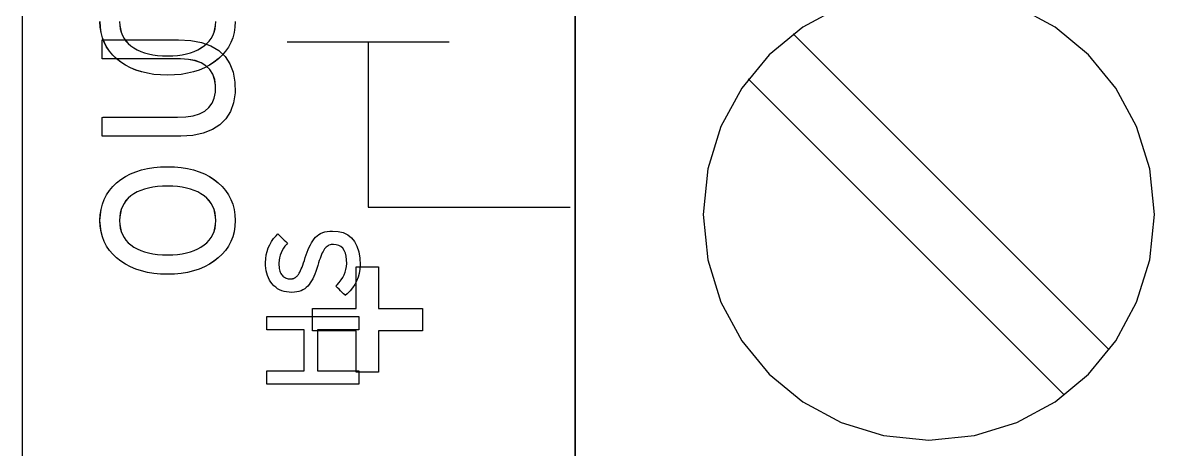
# Model space of a CAD drawing. Extents: x 1 to 47.7, y 0.2 to 35.
# Drawn here: x 36.298 to 37.137, y 2.96 to 3.276 of the extents above; entities that cross this region are included whole.
import ezdxf

# ---------------------------------------------------------------- set-up
doc = ezdxf.new("R2010")
doc.units = 0
doc.header["$MEASUREMENT"] = 0
for name, color, linetype in [('7_1__EMPTY_IO_BOARD_POSITI', 7, 'CONTINUOUS'), ('7_2___8__INDEPENDENT_INPUT', 7, 'CONTINUOUS'), ('7_3___8__OPTOISO_INDEPENDE', 7, 'CONTINUOUS'), ('7_4___24__OPTOISO_INDEPEND', 7, 'CONTINUOUS'), ('7_5___8__INDEPENDENT_INPUT', 7, 'CONTINUOUS'), ('7_6____8__INDEPENDENT_INPU', 7, 'CONTINUOUS'), ('7_7____8__OPTOISO_INDEPEND', 7, 'CONTINUOUS'), ('7_8____8__OPTOISO_INDEPEND', 7, 'CONTINUOUS'), ('8_0_____DWG', 7, 'CONTINUOUS')]:
    doc.layers.add(name, color=color, linetype=linetype)

msp = doc.modelspace()

# ---------------------------------------------------------------- linework, layer by layer
at = {"layer": '7_1__EMPTY_IO_BOARD_POSITI'}
msp.add_lwpolyline([(36.70801, 2.95001), (36.70801, 2.99694), (36.70801, 3.04792), (36.70801, 3.1028), (36.70801, 3.16142), (36.70801, 3.22364), (36.70801, 3.28929), (36.70801, 3.35823), (36.70801, 3.4303), (36.70801, 3.50535), (36.70801, 3.58322), (36.70801, 3.66377), (36.70801, 3.74683), (36.70801, 3.83226), (36.70801, 3.9199)], dxfattribs=at)
at = {"layer": '7_2___8__INDEPENDENT_INPUT'}
for points in [[(36.70795, 3.96688), (36.70795, 3.84107), (36.70795, 3.7197), (36.70795, 3.60324), (36.70795, 3.49213), (36.70795, 3.3868), (36.70795, 3.2877), (36.70795, 3.19529), (36.70795, 3.11), (36.70795, 3.07017), (36.70795, 3.03228), (36.70795, 2.9964), (36.70795, 2.96258), (36.70795, 2.93088)], [(36.9052, 3.28804), (36.87676, 3.27262), (36.85197, 3.25219), (36.83151, 3.22743), (36.81605, 3.19902), (36.80628, 3.16763), (36.80287, 3.13393), (36.80628, 3.10018), (36.81605, 3.06874), (36.83151, 3.0403), (36.85197, 3.01553), (36.87676, 2.99509), (36.9052, 2.97966), (36.93662, 2.9699), (36.97032, 2.9665), (37.004, 2.9699), (37.03537, 2.97966), (37.06375, 2.99509), (37.08848, 3.01553), (37.10887, 3.0403), (37.12427, 3.06874), (37.134, 3.10018), (37.1374, 3.13393), (37.134, 3.16763), (37.12427, 3.19902), (37.10887, 3.22743), (37.08848, 3.25219), (37.06375, 3.27262), (37.03537, 3.28804)], [(37.10398, 3.03351), (36.86971, 3.26777)], [(36.4946, 3.2618), (36.61459, 3.2618)], [(36.55459, 3.2618), (36.55459, 3.13931), (36.70423, 3.13931)], [(37.07056, 3.00009), (36.83629, 3.23435)]]:
    msp.add_lwpolyline(points, dxfattribs=at)
for points in [[(36.41404, 3.26329), (36.42315, 3.26274), (36.43116, 3.26122), (36.43806, 3.25874), (36.44384, 3.25531), (36.44851, 3.25091), (36.45207, 3.24555), (36.45451, 3.23924), (36.45584, 3.23196), (36.45596, 3.22393), (36.45482, 3.21659), (36.45256, 3.2102), (36.44919, 3.20475), (36.44471, 3.20026), (36.43911, 3.19672), (36.4324, 3.19412), (36.42458, 3.19248), (36.41564, 3.19178), (36.41235, 3.19176), (36.40735, 3.19176), (36.39969, 3.19176), (36.39044, 3.19176), (36.38065, 3.19176), (36.3714, 3.19176), (36.36374, 3.19176), (36.35874, 3.19176), (36.35737, 3.19178), (36.35737, 3.19251), (36.35737, 3.19405), (36.35737, 3.19616), (36.35737, 3.19856), (36.35737, 3.20098), (36.35737, 3.20317), (36.35737, 3.20485), (36.35737, 3.20576), (36.35815, 3.20585), (36.36246, 3.20585), (36.36963, 3.20585), (36.37859, 3.20585), (36.38829, 3.20585), (36.39768, 3.20585), (36.40569, 3.20585), (36.41128, 3.20585), (36.41337, 3.20585), (36.41951, 3.20614), (36.4249, 3.20702), (36.42954, 3.20847), (36.43342, 3.21051), (36.43655, 3.21313), (36.43893, 3.21633), (36.44056, 3.22012), (36.44143, 3.22449), (36.44152, 3.22938), (36.44082, 3.23395), (36.43939, 3.23792), (36.43724, 3.24129), (36.43436, 3.24407), (36.43075, 3.24625), (36.42641, 3.24783), (36.42135, 3.24881), (36.41557, 3.24919), (36.41293, 3.2492), (36.40788, 3.2492), (36.40014, 3.2492), (36.39079, 3.2492), (36.3809, 3.2492), (36.37155, 3.2492), (36.36381, 3.2492), (36.35875, 3.2492), (36.35737, 3.24922), (36.35737, 3.24995), (36.35737, 3.25149), (36.35737, 3.2536), (36.35737, 3.256), (36.35737, 3.25843), (36.35737, 3.26061), (36.35737, 3.26229), (36.35737, 3.2632), (36.35816, 3.26329), (36.36252, 3.26329), (36.36977, 3.26329), (36.37884, 3.26329), (36.38866, 3.26329), (36.39816, 3.26329), (36.40627, 3.26329), (36.41191, 3.26329)], [(36.40592, 3.16923), (36.4111, 3.16906), (36.41602, 3.1686), (36.4207, 3.16785), (36.42512, 3.16681), (36.4293, 3.16548), (36.43322, 3.16387), (36.43689, 3.16197), (36.44032, 3.15978), (36.44352, 3.1573), (36.4464, 3.15456), (36.4489, 3.15161), (36.45104, 3.14843), (36.4528, 3.14504), (36.45419, 3.14143), (36.4552, 3.13761), (36.45584, 3.13356), (36.45611, 3.1293), (36.45584, 3.12506), (36.4552, 3.12105), (36.45419, 3.11726), (36.4528, 3.1137), (36.45104, 3.11035), (36.4489, 3.10723), (36.4464, 3.10433), (36.44352, 3.10165), (36.44032, 3.09916), (36.43689, 3.09692), (36.43322, 3.09498), (36.4293, 3.09332), (36.42512, 3.09197), (36.4207, 3.09091), (36.41602, 3.09014), (36.4111, 3.08967), (36.40592, 3.08949), (36.40075, 3.08967), (36.39581, 3.09014), (36.39113, 3.09091), (36.38668, 3.09197), (36.38248, 3.09332), (36.37853, 3.09498), (36.37482, 3.09692), (36.37135, 3.09916), (36.36815, 3.10165), (36.36531, 3.10433), (36.36285, 3.10723), (36.36075, 3.11035), (36.35902, 3.1137), (36.35766, 3.11726), (36.35667, 3.12105), (36.35606, 3.12506), (36.35581, 3.1293), (36.35606, 3.13356), (36.35667, 3.13761), (36.35766, 3.14143), (36.35902, 3.14504), (36.36075, 3.14843), (36.36285, 3.15161), (36.36531, 3.15456), (36.36815, 3.1573), (36.37135, 3.15978), (36.37482, 3.16197), (36.37853, 3.16387), (36.38248, 3.16548), (36.38668, 3.16681), (36.39113, 3.16785), (36.39581, 3.1686), (36.40075, 3.16906)], [(36.40592, 3.15487), (36.40211, 3.15478), (36.39849, 3.15451), (36.39506, 3.15407), (36.39184, 3.15344), (36.38881, 3.15264), (36.38598, 3.15166), (36.38334, 3.1505), (36.38091, 3.14916), (36.3787, 3.14764), (36.37676, 3.14594), (36.37508, 3.14407), (36.37365, 3.14203), (36.37247, 3.13982), (36.37155, 3.13744), (36.37089, 3.1349), (36.37048, 3.13218), (36.37032, 3.1293), (36.37048, 3.12647), (36.37089, 3.1238), (36.37155, 3.1213), (36.37247, 3.11896), (36.37365, 3.11678), (36.37508, 3.11477), (36.37676, 3.11291), (36.3787, 3.11122), (36.38091, 3.10968), (36.38334, 3.10832), (36.38598, 3.10713), (36.38881, 3.10613), (36.39184, 3.10531), (36.39506, 3.10468), (36.39849, 3.10422), (36.40211, 3.10395), (36.40592, 3.10385), (36.4097, 3.10395), (36.41327, 3.10422), (36.41666, 3.10468), (36.41985, 3.10531), (36.42285, 3.10613), (36.42566, 3.10713), (36.42827, 3.10832), (36.43068, 3.10968), (36.43293, 3.11122), (36.43497, 3.11291), (36.43673, 3.11477), (36.43821, 3.11678), (36.43943, 3.11896), (36.44038, 3.1213), (36.44106, 3.1238), (36.44146, 3.12647), (36.4416, 3.1293), (36.44146, 3.13218), (36.44106, 3.1349), (36.44038, 3.13744), (36.43943, 3.13982), (36.43821, 3.14203), (36.43673, 3.14407), (36.43497, 3.14594), (36.43293, 3.14764), (36.43068, 3.14916), (36.42827, 3.1505), (36.42566, 3.15166), (36.42285, 3.15264), (36.41985, 3.15344), (36.41666, 3.15407), (36.41327, 3.15451), (36.4097, 3.15478)]]:
    msp.add_lwpolyline(points, close=True, dxfattribs=at)
at = {"layer": '7_3___8__OPTOISO_INDEPENDE'}
for points in [[(36.70795, 3.96688), (36.70795, 3.84107), (36.70795, 3.7197), (36.70795, 3.60324), (36.70795, 3.49213), (36.70795, 3.3868), (36.70795, 3.2877), (36.70795, 3.19529), (36.70795, 3.11), (36.70795, 3.07017), (36.70795, 3.03228), (36.70795, 2.9964), (36.70795, 2.96258), (36.70795, 2.93088)], [(36.9052, 3.28804), (36.87676, 3.27262), (36.85197, 3.25219), (36.83151, 3.22743), (36.81605, 3.19902), (36.80628, 3.16763), (36.80287, 3.13393), (36.80628, 3.10018), (36.81605, 3.06874), (36.83151, 3.0403), (36.85197, 3.01553), (36.87676, 2.99509), (36.9052, 2.97966), (36.93662, 2.9699), (36.97032, 2.9665), (37.004, 2.9699), (37.03537, 2.97966), (37.06375, 2.99509), (37.08848, 3.01553), (37.10887, 3.0403), (37.12427, 3.06874), (37.134, 3.10018), (37.1374, 3.13393), (37.134, 3.16763), (37.12427, 3.19902), (37.10887, 3.22743), (37.08848, 3.25219), (37.06375, 3.27262), (37.03537, 3.28804)], [(37.10398, 3.03351), (36.86971, 3.26777)], [(36.4946, 3.2618), (36.61459, 3.2618)], [(36.55459, 3.2618), (36.55459, 3.13931), (36.70423, 3.13931)], [(37.07056, 3.00009), (36.83629, 3.23435)]]:
    msp.add_lwpolyline(points, dxfattribs=at)
for points in [[(36.41404, 3.26329), (36.42315, 3.26274), (36.43116, 3.26122), (36.43806, 3.25874), (36.44384, 3.25531), (36.44851, 3.25091), (36.45207, 3.24555), (36.45451, 3.23924), (36.45584, 3.23196), (36.45596, 3.22393), (36.45482, 3.21659), (36.45256, 3.2102), (36.44919, 3.20475), (36.44471, 3.20026), (36.43911, 3.19672), (36.4324, 3.19412), (36.42458, 3.19248), (36.41564, 3.19178), (36.41235, 3.19176), (36.40735, 3.19176), (36.39969, 3.19176), (36.39044, 3.19176), (36.38065, 3.19176), (36.3714, 3.19176), (36.36374, 3.19176), (36.35874, 3.19176), (36.35737, 3.19178), (36.35737, 3.19251), (36.35737, 3.19405), (36.35737, 3.19616), (36.35737, 3.19856), (36.35737, 3.20098), (36.35737, 3.20317), (36.35737, 3.20485), (36.35737, 3.20576), (36.35815, 3.20585), (36.36246, 3.20585), (36.36963, 3.20585), (36.37859, 3.20585), (36.38829, 3.20585), (36.39768, 3.20585), (36.40569, 3.20585), (36.41128, 3.20585), (36.41337, 3.20585), (36.41951, 3.20614), (36.4249, 3.20702), (36.42954, 3.20847), (36.43342, 3.21051), (36.43655, 3.21313), (36.43893, 3.21633), (36.44056, 3.22012), (36.44143, 3.22449), (36.44152, 3.22938), (36.44082, 3.23395), (36.43939, 3.23792), (36.43724, 3.24129), (36.43436, 3.24407), (36.43075, 3.24625), (36.42641, 3.24783), (36.42135, 3.24881), (36.41557, 3.24919), (36.41293, 3.2492), (36.40788, 3.2492), (36.40014, 3.2492), (36.39079, 3.2492), (36.3809, 3.2492), (36.37155, 3.2492), (36.36381, 3.2492), (36.35875, 3.2492), (36.35737, 3.24922), (36.35737, 3.24995), (36.35737, 3.25149), (36.35737, 3.2536), (36.35737, 3.256), (36.35737, 3.25843), (36.35737, 3.26061), (36.35737, 3.26229), (36.35737, 3.2632), (36.35816, 3.26329), (36.36252, 3.26329), (36.36977, 3.26329), (36.37884, 3.26329), (36.38866, 3.26329), (36.39816, 3.26329), (36.40627, 3.26329), (36.41191, 3.26329)], [(36.40592, 3.16923), (36.4111, 3.16906), (36.41602, 3.1686), (36.4207, 3.16785), (36.42512, 3.16681), (36.4293, 3.16548), (36.43322, 3.16387), (36.43689, 3.16197), (36.44032, 3.15978), (36.44352, 3.1573), (36.4464, 3.15456), (36.4489, 3.15161), (36.45104, 3.14843), (36.4528, 3.14504), (36.45419, 3.14143), (36.4552, 3.13761), (36.45584, 3.13356), (36.45611, 3.1293), (36.45584, 3.12506), (36.4552, 3.12105), (36.45419, 3.11726), (36.4528, 3.1137), (36.45104, 3.11035), (36.4489, 3.10723), (36.4464, 3.10433), (36.44352, 3.10165), (36.44032, 3.09916), (36.43689, 3.09692), (36.43322, 3.09498), (36.4293, 3.09332), (36.42512, 3.09197), (36.4207, 3.09091), (36.41602, 3.09014), (36.4111, 3.08967), (36.40592, 3.08949), (36.40075, 3.08967), (36.39581, 3.09014), (36.39113, 3.09091), (36.38668, 3.09197), (36.38248, 3.09332), (36.37853, 3.09498), (36.37482, 3.09692), (36.37135, 3.09916), (36.36815, 3.10165), (36.36531, 3.10433), (36.36285, 3.10723), (36.36075, 3.11035), (36.35902, 3.1137), (36.35766, 3.11726), (36.35667, 3.12105), (36.35606, 3.12506), (36.35581, 3.1293), (36.35606, 3.13356), (36.35667, 3.13761), (36.35766, 3.14143), (36.35902, 3.14504), (36.36075, 3.14843), (36.36285, 3.15161), (36.36531, 3.15456), (36.36815, 3.1573), (36.37135, 3.15978), (36.37482, 3.16197), (36.37853, 3.16387), (36.38248, 3.16548), (36.38668, 3.16681), (36.39113, 3.16785), (36.39581, 3.1686), (36.40075, 3.16906)], [(36.40592, 3.15487), (36.40211, 3.15478), (36.39849, 3.15451), (36.39506, 3.15407), (36.39184, 3.15344), (36.38881, 3.15264), (36.38598, 3.15166), (36.38334, 3.1505), (36.38091, 3.14916), (36.3787, 3.14764), (36.37676, 3.14594), (36.37508, 3.14407), (36.37365, 3.14203), (36.37247, 3.13982), (36.37155, 3.13744), (36.37089, 3.1349), (36.37048, 3.13218), (36.37032, 3.1293), (36.37048, 3.12647), (36.37089, 3.1238), (36.37155, 3.1213), (36.37247, 3.11896), (36.37365, 3.11678), (36.37508, 3.11477), (36.37676, 3.11291), (36.3787, 3.11122), (36.38091, 3.10968), (36.38334, 3.10832), (36.38598, 3.10713), (36.38881, 3.10613), (36.39184, 3.10531), (36.39506, 3.10468), (36.39849, 3.10422), (36.40211, 3.10395), (36.40592, 3.10385), (36.4097, 3.10395), (36.41327, 3.10422), (36.41666, 3.10468), (36.41985, 3.10531), (36.42285, 3.10613), (36.42566, 3.10713), (36.42827, 3.10832), (36.43068, 3.10968), (36.43293, 3.11122), (36.43497, 3.11291), (36.43673, 3.11477), (36.43821, 3.11678), (36.43943, 3.11896), (36.44038, 3.1213), (36.44106, 3.1238), (36.44146, 3.12647), (36.4416, 3.1293), (36.44146, 3.13218), (36.44106, 3.1349), (36.44038, 3.13744), (36.43943, 3.13982), (36.43821, 3.14203), (36.43673, 3.14407), (36.43497, 3.14594), (36.43293, 3.14764), (36.43068, 3.14916), (36.42827, 3.1505), (36.42566, 3.15166), (36.42285, 3.15264), (36.41985, 3.15344), (36.41666, 3.15407), (36.41327, 3.15451), (36.4097, 3.15478)]]:
    msp.add_lwpolyline(points, close=True, dxfattribs=at)
at = {"layer": '7_4___24__OPTOISO_INDEPEND'}
for points in [[(36.70795, 3.96688), (36.70795, 3.84107), (36.70795, 3.7197), (36.70795, 3.60324), (36.70795, 3.49213), (36.70795, 3.3868), (36.70795, 3.2877), (36.70795, 3.19529), (36.70795, 3.11), (36.70795, 3.07017), (36.70795, 3.03228), (36.70795, 2.9964), (36.70795, 2.96258), (36.70795, 2.93088)], [(36.9052, 3.28804), (36.87676, 3.27262), (36.85197, 3.25219), (36.83151, 3.22743), (36.81605, 3.19902), (36.80628, 3.16763), (36.80287, 3.13393), (36.80628, 3.10018), (36.81605, 3.06874), (36.83151, 3.0403), (36.85197, 3.01553), (36.87676, 2.99509), (36.9052, 2.97966), (36.93662, 2.9699), (36.97032, 2.9665), (37.004, 2.9699), (37.03537, 2.97966), (37.06375, 2.99509), (37.08848, 3.01553), (37.10887, 3.0403), (37.12427, 3.06874), (37.134, 3.10018), (37.1374, 3.13393), (37.134, 3.16763), (37.12427, 3.19902), (37.10887, 3.22743), (37.08848, 3.25219), (37.06375, 3.27262), (37.03537, 3.28804)], [(37.10398, 3.03351), (36.86971, 3.26777)], [(36.49459, 3.2618), (36.61458, 3.2618)], [(36.55458, 3.2618), (36.55458, 3.13931), (36.70423, 3.13931)], [(37.07056, 3.00009), (36.83629, 3.23435)], [(36.54758, 3.04824), (36.51705, 3.04824), (36.51705, 3.0179), (36.54758, 3.0179), (36.54758, 3.00804), (36.47955, 3.00804), (36.47955, 3.0179), (36.50709, 3.0179), (36.50709, 3.04824), (36.47955, 3.04824), (36.47955, 3.05812), (36.54758, 3.05812), (36.54758, 3.04824)]]:
    msp.add_lwpolyline(points, dxfattribs=at)
for points in [[(36.41402, 3.26328), (36.42314, 3.26272), (36.43115, 3.26121), (36.43804, 3.25873), (36.44383, 3.25529), (36.4485, 3.2509), (36.45205, 3.24554), (36.4545, 3.23922), (36.45583, 3.23195), (36.45595, 3.22392), (36.45481, 3.21658), (36.45255, 3.21018), (36.44918, 3.20474), (36.44469, 3.20025), (36.4391, 3.1967), (36.43239, 3.19411), (36.42457, 3.19246), (36.41563, 3.19177), (36.41234, 3.19175), (36.40734, 3.19175), (36.39968, 3.19175), (36.39042, 3.19175), (36.38064, 3.19175), (36.37139, 3.19175), (36.36373, 3.19175), (36.35873, 3.19175), (36.35735, 3.19177), (36.35735, 3.19249), (36.35735, 3.19404), (36.35735, 3.19615), (36.35735, 3.19855), (36.35735, 3.20097), (36.35735, 3.20316), (36.35735, 3.20484), (36.35735, 3.20575), (36.35813, 3.20584), (36.36245, 3.20584), (36.36962, 3.20584), (36.37858, 3.20584), (36.38828, 3.20584), (36.39767, 3.20584), (36.40568, 3.20584), (36.41126, 3.20584), (36.41336, 3.20584), (36.4195, 3.20613), (36.42489, 3.207), (36.42953, 3.20846), (36.43341, 3.2105), (36.43654, 3.21312), (36.43892, 3.21632), (36.44054, 3.22011), (36.44142, 3.22447), (36.44151, 3.22937), (36.4408, 3.23394), (36.43938, 3.23791), (36.43722, 3.24128), (36.43434, 3.24406), (36.43074, 3.24623), (36.4264, 3.24781), (36.42134, 3.2488), (36.41555, 3.24918), (36.41292, 3.24919), (36.40787, 3.24919), (36.40013, 3.24919), (36.39077, 3.24919), (36.38089, 3.24919), (36.37153, 3.24919), (36.36379, 3.24919), (36.35874, 3.24919), (36.35735, 3.24921), (36.35735, 3.24993), (36.35735, 3.25148), (36.35735, 3.25359), (36.35735, 3.25599), (36.35735, 3.25841), (36.35735, 3.2606), (36.35735, 3.26228), (36.35735, 3.26319), (36.35814, 3.26328), (36.36251, 3.26328), (36.36976, 3.26328), (36.37883, 3.26328), (36.38865, 3.26328), (36.39815, 3.26328), (36.40625, 3.26328), (36.4119, 3.26328)], [(36.40591, 3.16922), (36.41109, 3.16904), (36.41601, 3.16858), (36.42068, 3.16783), (36.42511, 3.1668), (36.42928, 3.16547), (36.43321, 3.16386), (36.43688, 3.16197), (36.4403, 3.15978), (36.4435, 3.15729), (36.44638, 3.15455), (36.44889, 3.1516), (36.45103, 3.14842), (36.45279, 3.14503), (36.45417, 3.14142), (36.45519, 3.13759), (36.45583, 3.13355), (36.4561, 3.12929), (36.45583, 3.12505), (36.45519, 3.12104), (36.45417, 3.11725), (36.45279, 3.11368), (36.45103, 3.11034), (36.44889, 3.10722), (36.44638, 3.10432), (36.4435, 3.10164), (36.4403, 3.09915), (36.43688, 3.09691), (36.43321, 3.09496), (36.42928, 3.09331), (36.42511, 3.09195), (36.42068, 3.09089), (36.41601, 3.09013), (36.41109, 3.08965), (36.40591, 3.08948), (36.40073, 3.08965), (36.3958, 3.09013), (36.39111, 3.09089), (36.38667, 3.09195), (36.38247, 3.09331), (36.37851, 3.09496), (36.3748, 3.09691), (36.37134, 3.09915), (36.36814, 3.10164), (36.3653, 3.10432), (36.36283, 3.10722), (36.36073, 3.11034), (36.35901, 3.11368), (36.35765, 3.11725), (36.35666, 3.12104), (36.35604, 3.12505), (36.35579, 3.12929), (36.35604, 3.13355), (36.35666, 3.13759), (36.35765, 3.14142), (36.35901, 3.14503), (36.36073, 3.14842), (36.36283, 3.1516), (36.3653, 3.15455), (36.36814, 3.15729), (36.37134, 3.15978), (36.3748, 3.16197), (36.37851, 3.16386), (36.38247, 3.16547), (36.38667, 3.1668), (36.39111, 3.16783), (36.3958, 3.16858), (36.40073, 3.16904)], [(36.40591, 3.15485), (36.40209, 3.15476), (36.39847, 3.1545), (36.39505, 3.15405), (36.39182, 3.15343), (36.3888, 3.15263), (36.38596, 3.15164), (36.38333, 3.15049), (36.38089, 3.14915), (36.37868, 3.14762), (36.37674, 3.14592), (36.37506, 3.14405), (36.37363, 3.14201), (36.37246, 3.13981), (36.37154, 3.13743), (36.37087, 3.13488), (36.37046, 3.13217), (36.37031, 3.12929), (36.37046, 3.12646), (36.37087, 3.12379), (36.37154, 3.12129), (36.37246, 3.11895), (36.37363, 3.11677), (36.37506, 3.11475), (36.37674, 3.1129), (36.37868, 3.11121), (36.38089, 3.10967), (36.38333, 3.1083), (36.38596, 3.10712), (36.3888, 3.10612), (36.39182, 3.1053), (36.39505, 3.10466), (36.39847, 3.10421), (36.40209, 3.10393), (36.40591, 3.10384), (36.40968, 3.10393), (36.41326, 3.10421), (36.41665, 3.10466), (36.41984, 3.1053), (36.42284, 3.10612), (36.42564, 3.10712), (36.42825, 3.1083), (36.43067, 3.10967), (36.43292, 3.11121), (36.43495, 3.1129), (36.43671, 3.11475), (36.4382, 3.11677), (36.43942, 3.11895), (36.44037, 3.12129), (36.44104, 3.12379), (36.44145, 3.12646), (36.44158, 3.12929), (36.44145, 3.13217), (36.44104, 3.13488), (36.44037, 3.13743), (36.43942, 3.13981), (36.4382, 3.14201), (36.43671, 3.14405), (36.43495, 3.14592), (36.43292, 3.14762), (36.43067, 3.14915), (36.42825, 3.15049), (36.42564, 3.15164), (36.42284, 3.15263), (36.41984, 3.15343), (36.41665, 3.15405), (36.41326, 3.1545), (36.40968, 3.15476)], [(36.52805, 3.12158), (36.53234, 3.1213), (36.53613, 3.12039), (36.53942, 3.11884), (36.54222, 3.11664), (36.54451, 3.11381), (36.5463, 3.11034), (36.5476, 3.10623), (36.54839, 3.10148), (36.54865, 3.09653), (36.54839, 3.09329), (36.54786, 3.09021), (36.54707, 3.08728), (36.54602, 3.08451), (36.54469, 3.08189), (36.5431, 3.07943), (36.54125, 3.07713), (36.53913, 3.07498), (36.53764, 3.07377), (36.53721, 3.0742), (36.53641, 3.075), (36.53536, 3.07606), (36.53418, 3.07724), (36.533, 3.07843), (36.53194, 3.07949), (36.53112, 3.08031), (36.53067, 3.08076), (36.53163, 3.08176), (36.53322, 3.08349), (36.53461, 3.08528), (36.5358, 3.08713), (36.53679, 3.08906), (36.53757, 3.09105), (36.53815, 3.09311), (36.53853, 3.09524), (36.5387, 3.09744), (36.53864, 3.10023), (36.53831, 3.10288), (36.53773, 3.10519), (36.5369, 3.10714), (36.53581, 3.10874), (36.53446, 3.10999), (36.53286, 3.11089), (36.531, 3.11143), (36.52889, 3.11163), (36.52795, 3.11159), (36.52712, 3.11147), (36.52632, 3.11126), (36.52556, 3.11098), (36.52483, 3.11061), (36.52414, 3.11015), (36.52349, 3.10962), (36.52287, 3.109), (36.52228, 3.10829), (36.5217, 3.10743), (36.52113, 3.10646), (36.52056, 3.10535), (36.52, 3.10412), (36.51945, 3.10277), (36.5189, 3.10129), (36.51836, 3.09968), (36.51782, 3.09795), (36.51725, 3.09594), (36.51656, 3.09371), (36.51584, 3.09161), (36.51508, 3.08964), (36.51429, 3.08781), (36.51346, 3.08611), (36.51259, 3.08455), (36.51169, 3.08313), (36.51075, 3.08184), (36.50979, 3.08068), (36.50874, 3.07964), (36.50757, 3.07874), (36.50627, 3.07797), (36.50486, 3.07733), (36.50332, 3.07683), (36.50167, 3.07646), (36.49989, 3.07623), (36.49799, 3.07612), (36.496, 3.07617), (36.49409, 3.07639), (36.49228, 3.07676), (36.49057, 3.07729), (36.48896, 3.07799), (36.48745, 3.07884), (36.48604, 3.07986), (36.48472, 3.08103), (36.48351, 3.08237), (36.48245, 3.08378), (36.48153, 3.08526), (36.48072, 3.08684), (36.48004, 3.08849), (36.47948, 3.09024), (36.47904, 3.09206), (36.47873, 3.09398), (36.47853, 3.09598), (36.47846, 3.09814), (36.47863, 3.10104), (36.47902, 3.10381), (36.47965, 3.10648), (36.48051, 3.10902), (36.4816, 3.11144), (36.48293, 3.11375), (36.48448, 3.11594), (36.48628, 3.11802), (36.48772, 3.1194), (36.48812, 3.11902), (36.48891, 3.11826), (36.48997, 3.11724), (36.49117, 3.11607), (36.49239, 3.1149), (36.4935, 3.11383), (36.49437, 3.11299), (36.49487, 3.11251), (36.49426, 3.11179), (36.49294, 3.11035), (36.4918, 3.10882), (36.49082, 3.10721), (36.49001, 3.1055), (36.48936, 3.10371), (36.48889, 3.10182), (36.48858, 3.09985), (36.48844, 3.09778), (36.48846, 3.09622), (36.48854, 3.09501), (36.48869, 3.09387), (36.48889, 3.09282), (36.48915, 3.09185), (36.48947, 3.09096), (36.48985, 3.09015), (36.49029, 3.08942), (36.49078, 3.08878), (36.49134, 3.08821), (36.49193, 3.08771), (36.49255, 3.08727), (36.49321, 3.0869), (36.49389, 3.0866), (36.4946, 3.08637), (36.49535, 3.0862), (36.49613, 3.0861), (36.49691, 3.08607), (36.49731, 3.08608), (36.49769, 3.08611), (36.49806, 3.08615), (36.49841, 3.08621), (36.49875, 3.08629), (36.49908, 3.08638), (36.4994, 3.08649), (36.49971, 3.08662), (36.50001, 3.08676), (36.50033, 3.08692), (36.50065, 3.08712), (36.50097, 3.08734), (36.50128, 3.08758), (36.50158, 3.08786), (36.50189, 3.08816), (36.50218, 3.08849), (36.50248, 3.08885), (36.50287, 3.08939), (36.50341, 3.09022), (36.50395, 3.09118), (36.50449, 3.09228), (36.50504, 3.09351), (36.50559, 3.09488), (36.50615, 3.09638), (36.50671, 3.09801), (36.50728, 3.09977), (36.50791, 3.10185), (36.5086, 3.10396), (36.50933, 3.10597), (36.5101, 3.10787), (36.51091, 3.10965), (36.51176, 3.11133), (36.51265, 3.11289), (36.51358, 3.11434), (36.51454, 3.11568), (36.51557, 3.1169), (36.51672, 3.11798), (36.51799, 3.11892), (36.51937, 3.11972), (36.52087, 3.12038), (36.52249, 3.12089), (36.52423, 3.12126), (36.52608, 3.12149)]]:
    msp.add_lwpolyline(points, close=True, dxfattribs=at)
at = {"layer": '7_5___8__INDEPENDENT_INPUT'}
for points in [[(36.70795, 3.96688), (36.70795, 3.84107), (36.70795, 3.7197), (36.70795, 3.60324), (36.70795, 3.49213), (36.70795, 3.3868), (36.70795, 3.2877), (36.70795, 3.19529), (36.70795, 3.11), (36.70795, 3.07017), (36.70795, 3.03228), (36.70795, 2.9964), (36.70795, 2.96258), (36.70795, 2.93088)], [(36.9052, 3.28804), (36.87676, 3.27262), (36.85197, 3.25219), (36.83151, 3.22743), (36.81605, 3.19902), (36.80628, 3.16763), (36.80287, 3.13393), (36.80628, 3.10018), (36.81605, 3.06874), (36.83151, 3.0403), (36.85197, 3.01553), (36.87676, 2.99509), (36.9052, 2.97966), (36.93662, 2.9699), (36.97032, 2.9665), (37.004, 2.9699), (37.03537, 2.97966), (37.06375, 2.99509), (37.08848, 3.01553), (37.10887, 3.0403), (37.12427, 3.06874), (37.134, 3.10018), (37.1374, 3.13393), (37.134, 3.16763), (37.12427, 3.19902), (37.10887, 3.22743), (37.08848, 3.25219), (37.06375, 3.27262), (37.03537, 3.28804)], [(36.4561, 3.27684), (36.45583, 3.27261), (36.45519, 3.26859), (36.45417, 3.2648), (36.45279, 3.26124), (36.45103, 3.25789), (36.44889, 3.25477), (36.44638, 3.25187), (36.4435, 3.24919), (36.4403, 3.24671), (36.43688, 3.24446), (36.43321, 3.24252), (36.42928, 3.24087), (36.42511, 3.23951), (36.42068, 3.23845), (36.41601, 3.23768), (36.41109, 3.23721), (36.40591, 3.23703), (36.40073, 3.23721), (36.3958, 3.23768), (36.39111, 3.23845), (36.38667, 3.23951), (36.38247, 3.24087), (36.37851, 3.24252), (36.3748, 3.24446), (36.37134, 3.24671), (36.36814, 3.24919), (36.3653, 3.25187), (36.36283, 3.25477), (36.36073, 3.25789), (36.35901, 3.26124), (36.35765, 3.2648), (36.35666, 3.26859), (36.35604, 3.27261), (36.35579, 3.27684)], [(36.37031, 3.27684), (36.37046, 3.27401), (36.37087, 3.27135), (36.37154, 3.26884), (36.37246, 3.2665), (36.37363, 3.26433), (36.37506, 3.26231), (36.37674, 3.26045), (36.37868, 3.25876), (36.38089, 3.25722), (36.38333, 3.25586), (36.38596, 3.25468), (36.3888, 3.25368), (36.39182, 3.25286), (36.39505, 3.25222), (36.39847, 3.25176), (36.40209, 3.25149), (36.40591, 3.2514), (36.40968, 3.25149), (36.41326, 3.25176), (36.41665, 3.25222), (36.41984, 3.25286), (36.42284, 3.25368), (36.42564, 3.25468), (36.42825, 3.25586), (36.43067, 3.25722), (36.43292, 3.25876), (36.43495, 3.26045), (36.43671, 3.26231), (36.4382, 3.26433), (36.43942, 3.2665), (36.44037, 3.26884), (36.44104, 3.27135), (36.44145, 3.27401), (36.44158, 3.27684)], [(37.10398, 3.03351), (36.86971, 3.26777)], [(36.49457, 3.2618), (36.61458, 3.2618)], [(36.55457, 3.2618), (36.55457, 3.13931), (36.70424, 3.13931)], [(37.07056, 3.00009), (36.83629, 3.23435)]]:
    msp.add_lwpolyline(points, dxfattribs=at)
at = {"layer": '7_6____8__INDEPENDENT_INPU'}
for points in [[(36.70795, 3.96688), (36.70795, 3.84107), (36.70795, 3.7197), (36.70795, 3.60324), (36.70795, 3.49213), (36.70795, 3.3868), (36.70795, 3.2877), (36.70795, 3.19529), (36.70795, 3.11), (36.70795, 3.07017), (36.70795, 3.03228), (36.70795, 2.9964), (36.70795, 2.96258), (36.70795, 2.93088)], [(36.9052, 3.28804), (36.87676, 3.27262), (36.85197, 3.25219), (36.83151, 3.22743), (36.81605, 3.19902), (36.80628, 3.16763), (36.80287, 3.13393), (36.80628, 3.10018), (36.81605, 3.06874), (36.83151, 3.0403), (36.85197, 3.01553), (36.87676, 2.99509), (36.9052, 2.97966), (36.93662, 2.9699), (36.97032, 2.9665), (37.004, 2.9699), (37.03537, 2.97966), (37.06375, 2.99509), (37.08848, 3.01553), (37.10887, 3.0403), (37.12427, 3.06874), (37.134, 3.10018), (37.1374, 3.13393), (37.134, 3.16763), (37.12427, 3.19902), (37.10887, 3.22743), (37.08848, 3.25219), (37.06375, 3.27262), (37.03537, 3.28804)], [(37.10398, 3.03351), (36.86971, 3.26777)], [(36.4946, 3.2618), (36.61459, 3.2618)], [(36.55459, 3.2618), (36.55459, 3.13931), (36.70423, 3.13931)], [(37.07056, 3.00009), (36.83629, 3.23435)], [(36.56235, 3.06424), (36.59482, 3.06424), (36.59482, 3.04766), (36.56235, 3.04766), (36.56235, 3.01702), (36.54578, 3.01702), (36.54578, 3.04766), (36.51331, 3.04766), (36.51331, 3.06424), (36.54578, 3.06424), (36.54578, 3.095), (36.56235, 3.095), (36.56235, 3.06424)]]:
    msp.add_lwpolyline(points, dxfattribs=at)
for points in [[(36.41402, 3.26329), (36.42314, 3.26274), (36.43115, 3.26122), (36.43804, 3.25874), (36.44383, 3.25531), (36.4485, 3.25091), (36.45205, 3.24555), (36.4545, 3.23924), (36.45583, 3.23196), (36.45595, 3.22393), (36.45481, 3.21659), (36.45255, 3.2102), (36.44918, 3.20475), (36.44469, 3.20026), (36.4391, 3.19672), (36.43239, 3.19412), (36.42457, 3.19248), (36.41563, 3.19178), (36.41234, 3.19176), (36.40734, 3.19176), (36.39968, 3.19176), (36.39042, 3.19176), (36.38064, 3.19176), (36.37139, 3.19176), (36.36373, 3.19176), (36.35873, 3.19176), (36.35735, 3.19178), (36.35735, 3.19251), (36.35735, 3.19405), (36.35735, 3.19616), (36.35735, 3.19856), (36.35735, 3.20098), (36.35735, 3.20317), (36.35735, 3.20485), (36.35735, 3.20576), (36.35813, 3.20585), (36.36245, 3.20585), (36.36962, 3.20585), (36.37858, 3.20585), (36.38828, 3.20585), (36.39767, 3.20585), (36.40568, 3.20585), (36.41126, 3.20585), (36.41336, 3.20585), (36.4195, 3.20614), (36.42489, 3.20702), (36.42953, 3.20847), (36.43341, 3.21051), (36.43654, 3.21313), (36.43892, 3.21633), (36.44054, 3.22012), (36.44142, 3.22449), (36.44151, 3.22938), (36.4408, 3.23395), (36.43938, 3.23792), (36.43722, 3.24129), (36.43434, 3.24407), (36.43074, 3.24625), (36.4264, 3.24783), (36.42134, 3.24881), (36.41555, 3.24919), (36.41292, 3.2492), (36.40787, 3.2492), (36.40013, 3.2492), (36.39077, 3.2492), (36.38089, 3.2492), (36.37153, 3.2492), (36.36379, 3.2492), (36.35874, 3.2492), (36.35735, 3.24922), (36.35735, 3.24995), (36.35735, 3.25149), (36.35735, 3.2536), (36.35735, 3.256), (36.35735, 3.25843), (36.35735, 3.26061), (36.35735, 3.26229), (36.35735, 3.2632), (36.35814, 3.26329), (36.36251, 3.26329), (36.36976, 3.26329), (36.37883, 3.26329), (36.38865, 3.26329), (36.39815, 3.26329), (36.40625, 3.26329), (36.4119, 3.26329)], [(36.40591, 3.16923), (36.41109, 3.16906), (36.41601, 3.1686), (36.42068, 3.16785), (36.42511, 3.16681), (36.42928, 3.16548), (36.43321, 3.16387), (36.43688, 3.16197), (36.4403, 3.15978), (36.4435, 3.1573), (36.44638, 3.15456), (36.44889, 3.15161), (36.45103, 3.14843), (36.45279, 3.14504), (36.45417, 3.14143), (36.45519, 3.13761), (36.45583, 3.13356), (36.4561, 3.1293), (36.45583, 3.12506), (36.45519, 3.12105), (36.45417, 3.11726), (36.45279, 3.1137), (36.45103, 3.11035), (36.44889, 3.10723), (36.44638, 3.10433), (36.4435, 3.10165), (36.4403, 3.09916), (36.43688, 3.09692), (36.43321, 3.09498), (36.42928, 3.09332), (36.42511, 3.09197), (36.42068, 3.09091), (36.41601, 3.09014), (36.41109, 3.08967), (36.40591, 3.08949), (36.40073, 3.08967), (36.3958, 3.09014), (36.39111, 3.09091), (36.38667, 3.09197), (36.38247, 3.09332), (36.37851, 3.09498), (36.3748, 3.09692), (36.37134, 3.09916), (36.36814, 3.10165), (36.3653, 3.10433), (36.36283, 3.10723), (36.36073, 3.11035), (36.35901, 3.1137), (36.35765, 3.11726), (36.35666, 3.12105), (36.35604, 3.12506), (36.35579, 3.1293), (36.35604, 3.13356), (36.35666, 3.13761), (36.35765, 3.14143), (36.35901, 3.14504), (36.36073, 3.14843), (36.36283, 3.15161), (36.3653, 3.15456), (36.36814, 3.1573), (36.37134, 3.15978), (36.3748, 3.16197), (36.37851, 3.16387), (36.38247, 3.16548), (36.38667, 3.16681), (36.39111, 3.16785), (36.3958, 3.1686), (36.40073, 3.16906)], [(36.40591, 3.15487), (36.40209, 3.15478), (36.39847, 3.15451), (36.39505, 3.15407), (36.39182, 3.15344), (36.3888, 3.15264), (36.38596, 3.15166), (36.38333, 3.1505), (36.38089, 3.14916), (36.37868, 3.14764), (36.37674, 3.14594), (36.37506, 3.14407), (36.37363, 3.14203), (36.37246, 3.13982), (36.37154, 3.13744), (36.37087, 3.1349), (36.37046, 3.13218), (36.37031, 3.1293), (36.37046, 3.12647), (36.37087, 3.1238), (36.37154, 3.1213), (36.37246, 3.11896), (36.37363, 3.11678), (36.37506, 3.11477), (36.37674, 3.11291), (36.37868, 3.11122), (36.38089, 3.10968), (36.38333, 3.10832), (36.38596, 3.10713), (36.3888, 3.10613), (36.39182, 3.10531), (36.39505, 3.10468), (36.39847, 3.10422), (36.40209, 3.10395), (36.40591, 3.10385), (36.40968, 3.10395), (36.41326, 3.10422), (36.41665, 3.10468), (36.41984, 3.10531), (36.42284, 3.10613), (36.42564, 3.10713), (36.42825, 3.10832), (36.43067, 3.10968), (36.43292, 3.11122), (36.43495, 3.11291), (36.43671, 3.11477), (36.4382, 3.11678), (36.43942, 3.11896), (36.44037, 3.1213), (36.44104, 3.1238), (36.44145, 3.12647), (36.44158, 3.1293), (36.44145, 3.13218), (36.44104, 3.1349), (36.44037, 3.13744), (36.43942, 3.13982), (36.4382, 3.14203), (36.43671, 3.14407), (36.43495, 3.14594), (36.43292, 3.14764), (36.43067, 3.14916), (36.42825, 3.1505), (36.42564, 3.15166), (36.42284, 3.15264), (36.41984, 3.15344), (36.41665, 3.15407), (36.41326, 3.15451), (36.40968, 3.15478)]]:
    msp.add_lwpolyline(points, close=True, dxfattribs=at)
at = {"layer": '7_7____8__OPTOISO_INDEPEND'}
for points in [[(36.70795, 3.96688), (36.70795, 3.84107), (36.70795, 3.7197), (36.70795, 3.60324), (36.70795, 3.49213), (36.70795, 3.3868), (36.70795, 3.2877), (36.70795, 3.19529), (36.70795, 3.11), (36.70795, 3.07017), (36.70795, 3.03228), (36.70795, 2.9964), (36.70795, 2.96258), (36.70795, 2.93088)], [(36.9052, 3.28804), (36.87676, 3.27262), (36.85197, 3.25219), (36.83151, 3.22743), (36.81605, 3.19902), (36.80628, 3.16763), (36.80287, 3.13393), (36.80628, 3.10018), (36.81605, 3.06874), (36.83151, 3.0403), (36.85197, 3.01553), (36.87676, 2.99509), (36.9052, 2.97966), (36.93662, 2.9699), (36.97032, 2.9665), (37.004, 2.9699), (37.03537, 2.97966), (37.06375, 2.99509), (37.08848, 3.01553), (37.10887, 3.0403), (37.12427, 3.06874), (37.134, 3.10018), (37.1374, 3.13393), (37.134, 3.16763), (37.12427, 3.19902), (37.10887, 3.22743), (37.08848, 3.25219), (37.06375, 3.27262), (37.03537, 3.28804)], [(37.10398, 3.03351), (36.86971, 3.26777)], [(36.4946, 3.2618), (36.61459, 3.2618)], [(36.55459, 3.2618), (36.55459, 3.13931), (36.70423, 3.13931)], [(37.07056, 3.00009), (36.83629, 3.23435)], [(36.56235, 3.06424), (36.59482, 3.06424), (36.59482, 3.04766), (36.56235, 3.04766), (36.56235, 3.01702), (36.54578, 3.01702), (36.54578, 3.04766), (36.51331, 3.04766), (36.51331, 3.06424), (36.54578, 3.06424), (36.54578, 3.095), (36.56235, 3.095), (36.56235, 3.06424)]]:
    msp.add_lwpolyline(points, dxfattribs=at)
for points in [[(36.41404, 3.26329), (36.42315, 3.26274), (36.43116, 3.26122), (36.43806, 3.25874), (36.44384, 3.25531), (36.44851, 3.25091), (36.45207, 3.24555), (36.45451, 3.23924), (36.45584, 3.23196), (36.45596, 3.22393), (36.45482, 3.21659), (36.45256, 3.2102), (36.44919, 3.20475), (36.44471, 3.20026), (36.43911, 3.19672), (36.4324, 3.19412), (36.42458, 3.19248), (36.41564, 3.19178), (36.41235, 3.19176), (36.40735, 3.19176), (36.39969, 3.19176), (36.39044, 3.19176), (36.38065, 3.19176), (36.3714, 3.19176), (36.36374, 3.19176), (36.35874, 3.19176), (36.35737, 3.19178), (36.35737, 3.19251), (36.35737, 3.19405), (36.35737, 3.19616), (36.35737, 3.19856), (36.35737, 3.20098), (36.35737, 3.20317), (36.35737, 3.20485), (36.35737, 3.20576), (36.35815, 3.20585), (36.36246, 3.20585), (36.36963, 3.20585), (36.37859, 3.20585), (36.38829, 3.20585), (36.39768, 3.20585), (36.40569, 3.20585), (36.41128, 3.20585), (36.41337, 3.20585), (36.41951, 3.20614), (36.4249, 3.20702), (36.42954, 3.20847), (36.43342, 3.21051), (36.43655, 3.21313), (36.43893, 3.21633), (36.44056, 3.22012), (36.44143, 3.22449), (36.44152, 3.22938), (36.44082, 3.23395), (36.43939, 3.23792), (36.43724, 3.24129), (36.43436, 3.24407), (36.43075, 3.24625), (36.42641, 3.24783), (36.42135, 3.24881), (36.41557, 3.24919), (36.41293, 3.2492), (36.40788, 3.2492), (36.40014, 3.2492), (36.39079, 3.2492), (36.3809, 3.2492), (36.37155, 3.2492), (36.36381, 3.2492), (36.35875, 3.2492), (36.35737, 3.24922), (36.35737, 3.24995), (36.35737, 3.25149), (36.35737, 3.2536), (36.35737, 3.256), (36.35737, 3.25843), (36.35737, 3.26061), (36.35737, 3.26229), (36.35737, 3.2632), (36.35816, 3.26329), (36.36252, 3.26329), (36.36977, 3.26329), (36.37884, 3.26329), (36.38866, 3.26329), (36.39816, 3.26329), (36.40627, 3.26329), (36.41191, 3.26329)], [(36.40592, 3.16923), (36.4111, 3.16906), (36.41602, 3.1686), (36.4207, 3.16785), (36.42512, 3.16681), (36.4293, 3.16548), (36.43322, 3.16387), (36.43689, 3.16197), (36.44032, 3.15978), (36.44352, 3.1573), (36.4464, 3.15456), (36.4489, 3.15161), (36.45104, 3.14843), (36.4528, 3.14504), (36.45419, 3.14143), (36.4552, 3.13761), (36.45584, 3.13356), (36.45611, 3.1293), (36.45584, 3.12506), (36.4552, 3.12105), (36.45419, 3.11726), (36.4528, 3.1137), (36.45104, 3.11035), (36.4489, 3.10723), (36.4464, 3.10433), (36.44352, 3.10165), (36.44032, 3.09916), (36.43689, 3.09692), (36.43322, 3.09498), (36.4293, 3.09332), (36.42512, 3.09197), (36.4207, 3.09091), (36.41602, 3.09014), (36.4111, 3.08967), (36.40592, 3.08949), (36.40075, 3.08967), (36.39581, 3.09014), (36.39113, 3.09091), (36.38668, 3.09197), (36.38248, 3.09332), (36.37853, 3.09498), (36.37482, 3.09692), (36.37135, 3.09916), (36.36815, 3.10165), (36.36531, 3.10433), (36.36285, 3.10723), (36.36075, 3.11035), (36.35902, 3.1137), (36.35766, 3.11726), (36.35667, 3.12105), (36.35606, 3.12506), (36.35581, 3.1293), (36.35606, 3.13356), (36.35667, 3.13761), (36.35766, 3.14143), (36.35902, 3.14504), (36.36075, 3.14843), (36.36285, 3.15161), (36.36531, 3.15456), (36.36815, 3.1573), (36.37135, 3.15978), (36.37482, 3.16197), (36.37853, 3.16387), (36.38248, 3.16548), (36.38668, 3.16681), (36.39113, 3.16785), (36.39581, 3.1686), (36.40075, 3.16906)], [(36.40592, 3.15487), (36.40211, 3.15478), (36.39849, 3.15451), (36.39506, 3.15407), (36.39184, 3.15344), (36.38881, 3.15264), (36.38598, 3.15166), (36.38334, 3.1505), (36.38091, 3.14916), (36.3787, 3.14764), (36.37676, 3.14594), (36.37508, 3.14407), (36.37365, 3.14203), (36.37247, 3.13982), (36.37155, 3.13744), (36.37089, 3.1349), (36.37048, 3.13218), (36.37032, 3.1293), (36.37048, 3.12647), (36.37089, 3.1238), (36.37155, 3.1213), (36.37247, 3.11896), (36.37365, 3.11678), (36.37508, 3.11477), (36.37676, 3.11291), (36.3787, 3.11122), (36.38091, 3.10968), (36.38334, 3.10832), (36.38598, 3.10713), (36.38881, 3.10613), (36.39184, 3.10531), (36.39506, 3.10468), (36.39849, 3.10422), (36.40211, 3.10395), (36.40592, 3.10385), (36.4097, 3.10395), (36.41327, 3.10422), (36.41666, 3.10468), (36.41985, 3.10531), (36.42285, 3.10613), (36.42566, 3.10713), (36.42827, 3.10832), (36.43068, 3.10968), (36.43293, 3.11122), (36.43497, 3.11291), (36.43673, 3.11477), (36.43821, 3.11678), (36.43943, 3.11896), (36.44038, 3.1213), (36.44106, 3.1238), (36.44146, 3.12647), (36.4416, 3.1293), (36.44146, 3.13218), (36.44106, 3.1349), (36.44038, 3.13744), (36.43943, 3.13982), (36.43821, 3.14203), (36.43673, 3.14407), (36.43497, 3.14594), (36.43293, 3.14764), (36.43068, 3.14916), (36.42827, 3.1505), (36.42566, 3.15166), (36.42285, 3.15264), (36.41985, 3.15344), (36.41666, 3.15407), (36.41327, 3.15451), (36.4097, 3.15478)]]:
    msp.add_lwpolyline(points, close=True, dxfattribs=at)
at = {"layer": '7_8____8__OPTOISO_INDEPEND'}
for points in [[(36.70795, 3.96688), (36.70795, 3.84107), (36.70795, 3.7197), (36.70795, 3.60324), (36.70795, 3.49213), (36.70795, 3.3868), (36.70795, 3.2877), (36.70795, 3.19529), (36.70795, 3.11), (36.70795, 3.07017), (36.70795, 3.03228), (36.70795, 2.9964), (36.70795, 2.96258), (36.70795, 2.93088)], [(36.9052, 3.28804), (36.87676, 3.27262), (36.85197, 3.25219), (36.83151, 3.22743), (36.81605, 3.19902), (36.80628, 3.16763), (36.80287, 3.13393), (36.80628, 3.10018), (36.81605, 3.06874), (36.83151, 3.0403), (36.85197, 3.01553), (36.87676, 2.99509), (36.9052, 2.97966), (36.93662, 2.9699), (36.97032, 2.9665), (37.004, 2.9699), (37.03537, 2.97966), (37.06375, 2.99509), (37.08848, 3.01553), (37.10887, 3.0403), (37.12427, 3.06874), (37.134, 3.10018), (37.1374, 3.13393), (37.134, 3.16763), (37.12427, 3.19902), (37.10887, 3.22743), (37.08848, 3.25219), (37.06375, 3.27262), (37.03537, 3.28804)], [(36.45612, 3.27684), (36.45585, 3.27261), (36.45521, 3.26859), (36.4542, 3.2648), (36.45281, 3.26124), (36.45105, 3.25789), (36.44892, 3.25477), (36.44641, 3.25187), (36.44353, 3.24919), (36.44033, 3.24671), (36.43691, 3.24446), (36.43323, 3.24252), (36.42931, 3.24087), (36.42513, 3.23951), (36.42071, 3.23845), (36.41604, 3.23768), (36.41111, 3.23721), (36.40594, 3.23703), (36.40076, 3.23721), (36.39583, 3.23768), (36.39114, 3.23845), (36.3867, 3.23951), (36.3825, 3.24087), (36.37854, 3.24252), (36.37483, 3.24446), (36.37137, 3.24671), (36.36817, 3.24919), (36.36533, 3.25187), (36.36286, 3.25477), (36.36076, 3.25789), (36.35903, 3.26124), (36.35768, 3.2648), (36.35669, 3.26859), (36.35607, 3.27261), (36.35582, 3.27684)], [(36.37033, 3.27684), (36.37049, 3.27401), (36.3709, 3.27135), (36.37157, 3.26884), (36.37249, 3.2665), (36.37366, 3.26433), (36.37509, 3.26231), (36.37677, 3.26045), (36.37871, 3.25876), (36.38092, 3.25722), (36.38336, 3.25586), (36.38599, 3.25468), (36.38882, 3.25368), (36.39185, 3.25286), (36.39508, 3.25222), (36.3985, 3.25176), (36.40212, 3.25149), (36.40594, 3.2514), (36.40971, 3.25149), (36.41329, 3.25176), (36.41667, 3.25222), (36.41987, 3.25286), (36.42286, 3.25368), (36.42567, 3.25468), (36.42828, 3.25586), (36.4307, 3.25722), (36.43295, 3.25876), (36.43498, 3.26045), (36.43674, 3.26231), (36.43823, 3.26433), (36.43945, 3.2665), (36.44039, 3.26884), (36.44107, 3.27135), (36.44147, 3.27401), (36.44161, 3.27684)], [(37.10398, 3.03351), (36.86971, 3.26777)], [(36.49459, 3.2618), (36.6146, 3.2618)], [(36.55459, 3.26188), (36.55459, 3.13931), (36.70423, 3.13931)], [(37.07056, 3.00009), (36.83629, 3.23435)]]:
    msp.add_lwpolyline(points, dxfattribs=at)
at = {"layer": '8_0_____DWG'}
msp.add_lwpolyline([(36.29846, 2.93226), (36.29846, 2.96481), (36.29846, 2.9986), (36.29846, 3.03363), (36.29846, 3.06986), (36.29846, 3.1073), (36.29846, 3.14593), (36.29846, 3.18574), (36.29846, 3.22672), (36.29846, 3.26885), (36.29846, 3.31213), (36.29846, 3.35654), (36.29846, 3.40207), (36.29846, 3.44871), (36.29846, 3.49645), (36.29846, 3.54527), (36.29846, 3.59516), (36.29846, 3.64611), (36.29846, 3.69811), (36.29846, 3.75115), (36.29846, 3.80521), (36.29846, 3.86029), (36.29846, 3.91636)], dxfattribs=at)

doc.saveas('drawing.dxf')
